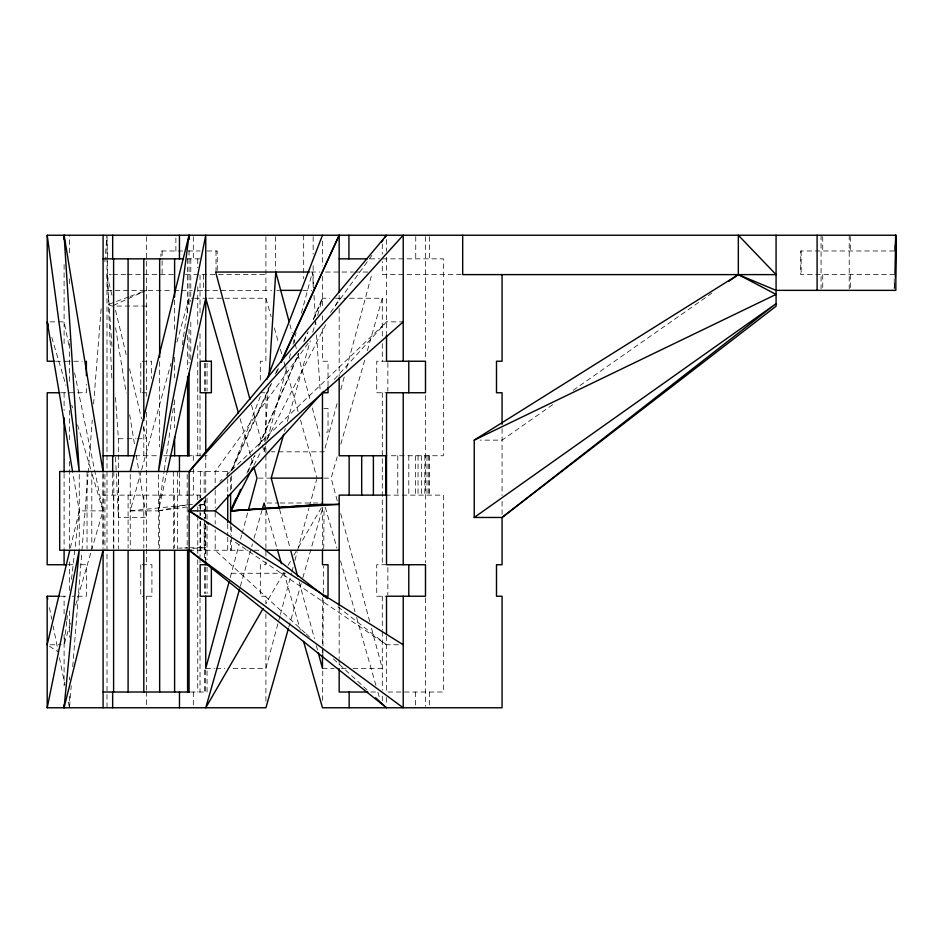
<?xml version="1.0" encoding="UTF-8"?>
<svg xmlns="http://www.w3.org/2000/svg" width="943" height="943" viewBox="0 0 943 943"><rect width="100%" height="100%" fill="white"/><g stroke="black" fill="none" stroke-linecap="round" stroke-linejoin="round"><path stroke-width="0.71" stroke-dasharray="4.71 3.54" d="M64.1 634.474L64.1 685.797M64.1 613.881L64.1 596.224M64.1 264.594L64.1 346.659M69.44 590.507L69.464 561.792M69.464 548.555L69.464 460.361M69.464 439.78L69.464 410.382M69.476 381.29L69.487 339.256M69.499 283.584L69.499 277.725M69.511 252.818L69.511 235.231M140.778 392.748L140.802 361.24M146.354 690.158L146.354 596.224M175.881 250.979L175.881 236.658M203.452 274.613L203.452 290.361L196.415 290.361M205.751 561.887L205.751 524.591M205.751 518.815L205.751 513.039M205.751 511.601L205.751 499.967M205.751 492.623L205.751 455.905M265.902 613.905L265.902 701.934M265.902 561.792L265.902 564.727L260.339 564.727L260.339 596.224L265.902 596.224L265.902 603.591L284.409 571.682M265.902 555.91L265.902 550.028M265.902 548.555L265.902 510.34M265.902 501.523L265.902 454.479M265.902 453.005L265.902 442.727M265.902 441.253L265.902 392.748L260.303 392.748M224.823 298.236L265.902 298.236L265.902 361.24L260.303 361.24L260.303 382.717M322.53 700.401L322.777 669.471M322.895 654.737L322.954 647.37M322.966 645.896L323.366 594.338M323.378 592.864L323.59 566.342M323.732 548.673L324.062 507.417M264.394 447.43L264.111 451.815L269.957 451.815M264.771 441.583L268.284 387.502M894.683 283.195L894.306 288.923L894.73 284.633M69.582 706.307L71.22 685.761M72.729 666.677L81.817 552.209M81.935 550.747L87.982 474.435M88.1 472.962L92.296 420.142M93.581 403.993L101.384 305.673M104.873 261.647L106.854 236.693M66.741 621.484L64.1 644.764L70.654 622.215M66.894 620.023L67.389 615.661M71.503 579.273L79.247 510.882L72.882 473.362M141.226 471.182L130.252 510.882L158.448 510.882L164.106 471.559M164.318 470.097L173.748 404.559M182.341 344.843L189.048 298.236L193.221 298.236M187.115 506.933L158.448 510.882L166.758 473.527M70.371 547.907L79.247 510.882L102.987 510.882L74.191 370.917M265.631 446.145L264.111 451.815L262.201 444.731M267.541 439.073L286.967 366.862M289.253 358.375L290.774 352.706M293.061 344.219L296.102 332.891M301.442 313.076L312.487 272.02L313.524 288.098M280.024 615.85L265.902 668.387L230.693 668.387M280.401 614.435L291.47 573.261M291.847 571.835L293.367 566.154M294.9 560.484L297.186 551.961M297.564 550.535L309.009 507.947M309.398 506.521L316.648 479.539M337.028 403.687L324.097 451.815L271.419 451.815M340.836 389.53L344.254 376.787M346.541 368.3L372.025 273.458M230.233 577.517L239.039 544.865M240.571 539.184L241.714 534.917M242.092 533.502L247.832 512.202M141.615 469.767L171.013 363.444M176.895 342.179L189.048 298.236M240.359 586.322L252.441 543.958M254.044 538.312L262.095 510.069M284.527 431.387L285.328 428.546M287.344 421.462L310.353 340.729M312.781 332.231L315.61 322.317M317.626 315.233L322.471 298.236L329.767 298.236M288.782 627.272L301.218 583.493M302.821 577.847L322.895 507.24M337.276 500.839L331.17 478.125L337.205 456.884M340.824 444.129L365.389 357.727M367.393 350.643L382.292 298.236L347.272 298.236M75.558 605.3L91.117 551.749M91.53 550.335L102.987 510.882L91.33 471.382M231.895 470.121L261.034 394.575M248.092 471.854L255.011 455.693M259.62 444.931L298.825 353.413M304.023 341.307L308.055 331.877M313.241 319.771L322.471 298.236L313.17 319.771M246.889 473.197L254.445 455.693M258.512 446.275L298.636 353.413M303.858 341.307L307.347 333.233M232.591 468.836L271.572 383.4M276.44 372.721L278.88 367.381M270.464 384.732L230.587 471.5L190.545 471.5M275.368 374.053L277.831 368.713M253.926 465.217L261.246 450.872M267.246 439.132L326.526 323.025M335.178 306.062L339.174 298.236M288.075 565.328L291.022 560.236M293.957 555.144L297.634 548.791M298.365 547.518L321.893 506.815M308.161 343.276L215.181 471.5L215.181 489.004M330.545 312.404L368.43 260.162M369.291 258.971L371.872 255.412M334.329 379.44L386.512 321.858L401.824 321.858M219.919 481.413L222.041 479.374M226.285 475.307L230.528 471.241M231.589 470.227L386.512 321.858M552.692 404.665L502.065 440.133L480.081 440.133M573.191 390.308L711.812 293.19M113.384 305.461L141.073 292.778M142.393 292.177L146.354 290.361M128.72 296.892L108.374 304.424L111.958 380.831M130.075 296.385L143.642 291.363M158.448 510.882L187.657 504.67M198.584 505.365L205.751 504.375L200.175 504.375M130.252 510.882L193.221 504.375M184.675 548.06L187.586 547.812L178.757 548.142M192.843 548.39L205.751 547.694L190.439 547.694M182.647 250.979L160.888 250.979L160.888 256.543M188.211 250.979L200.057 250.979M207.071 250.979L217.232 250.979L217.232 270.441M894.176 250.979L800.748 250.979L800.748 274.613L894.176 274.613M186.879 258.853L201.743 258.853M370.104 258.853L379.616 258.853M382.339 258.853L443.375 258.853L443.375 455.752L388.08 455.752M310.919 272.044L319.795 272.02M325.559 272.044L353.401 272.032M354.839 272.044L368.018 272.044M111.958 346.411L106.972 274.613L111.345 274.613M112.806 274.613L125.926 274.613M127.388 274.613L173.948 274.613M185.547 274.613L265.902 274.613M461.162 274.613L382.292 274.613L382.292 261.482M106.972 290.361L172.593 290.361M174.054 290.361L180.042 290.361M181.339 290.361L192.207 290.361M204.666 290.361L271.631 290.361M276.865 290.361L278.951 290.361M302.986 290.361L311.72 290.361M194.612 298.236L205.751 298.236M208.686 298.236L223.361 298.236M335.602 298.236L345.81 298.236M146.354 306.062L112.076 306.062L108.374 304.424L108.374 294.758M50.026 321.858L57.063 321.858M58.466 321.858L64.1 321.858L69.44 347.837M55.554 361.24L65.303 361.24M65.491 361.24L82.206 361.24M142.157 361.24L151.623 361.24L151.623 378.426M386.465 361.24L376.728 361.24L376.728 392.748L386.465 392.748M61.118 392.748L86.379 392.748L86.379 384.155M142.134 392.748L150.302 392.748M323.862 408.496L328.034 408.496L328.034 432.118L323.862 432.118M115.517 397.581L118.382 438.719L125.737 438.719M127.211 438.719L136.051 438.719M137.513 438.719L146.354 438.719L143.607 427.297M135.238 455.752L159.662 455.752M163.74 455.752L169.174 455.752M187.598 455.752L200.411 455.752M204.395 455.752L207.059 455.752M258.476 478.125L270.193 478.125M323.85 478.125L331.17 478.125M103.082 495.122L187.669 495.122M188.034 495.122L204.395 495.122M385.699 495.122L443.375 495.122L443.375 692.021L386.029 692.021M267.034 503.008L278.739 503.008M280.201 503.008L322.636 503.008M115.553 457.225L118.382 517.471L146.354 517.471L138.833 471.135M189.142 550.252L248.233 550.252M254.103 550.252L262.225 550.252M68.273 564.727L73.849 564.727M80.744 564.727L86.379 564.727L86.379 596.224L72.257 596.224M142.157 564.727L151.917 564.727L151.917 596.224L142.157 596.224M386.465 564.727L376.728 564.727L376.728 596.224L386.465 596.224M231.389 573.261L285.599 573.261M61.083 596.224L68.273 596.224M49.979 644.764L61.271 644.764M235.432 542.284L386.512 644.764L401.824 644.764M205.751 668.387L214.556 668.387M216.018 668.387L224.823 668.387M322.471 668.387L334.14 668.387M341.437 668.387L347.272 668.387M353.106 668.387L382.292 668.387L371.224 627.213M190.498 692.021L207.059 692.021L207.059 669.978M370.776 692.021L378.025 692.021M49.378 646.214L58.313 652.002L53.162 626.258M337.889 606.773L386.512 644.764M305.178 633.001L215.181 550.252L215.181 529.836M306.263 634.002L309.516 636.985M333.374 658.921L366.992 689.828M51.782 337.382L65.939 385.333M71.762 405.089L72.599 407.906M77.597 424.833L90.917 469.968M265.902 298.236L271.136 316.648M274.354 327.975L278.786 343.558M280.389 349.228L282.004 354.898M284.02 361.971L285.222 366.226M285.623 367.64L298.106 411.549M300.522 420.048L317.025 478.125M325.3 507.24L336.946 548.189M340.553 560.908L355.004 611.736M356.607 617.394L376.269 686.587M377.872 692.233L379.888 699.293M240.064 418.633L250.968 456.872M251.368 458.298L253.384 465.37M266.126 510.069L276.983 548.189M283.831 572.201L300.334 630.101M289.866 324.416L292.153 332.903M294.051 339.987L294.805 342.816M295.194 344.23L296.338 348.474M297.858 354.144L310.4 400.846M312.31 407.93L320.679 439.073M340.706 513.617L369.703 621.531M251.522 405.101L261.824 443.316M279.611 509.361L289.949 547.694M299.131 581.772L314.432 638.576M316.341 645.672L317.496 649.927M106.972 274.613L112.111 296.008M115.529 310.282L126.15 354.521M129.568 368.796L141.556 418.739M49.449 607.669L51.735 619.115M59.456 657.719L64.89 684.889M68.32 702.052L69.181 706.342M115.588 327.775L126.162 392.936M129.686 414.661L134.613 445.072M136.252 455.21L138.597 469.685M313.995 295.407L315.504 318.793M315.599 320.255L316.07 327.563M316.542 334.871L320.231 391.875M108.068 290.361L106.995 236.681L107.007 693.034M230.587 477.335L230.599 491.916M230.622 525.463L230.622 534.209M230.622 540.044L230.634 550.252M69.44 610.911L69.452 637.327M69.464 676.944L69.464 679.879M69.464 696.028L69.464 707.769M894.212 278.751L894.212 288.912M850.291 236.658L850.291 250.979M850.291 274.613L850.291 290.361M849.219 235.231L849.219 288.912M822.732 236.658L822.732 250.979M822.732 274.613L822.732 288.923M821.07 235.231L821.07 288.912M801.126 250.979L801.126 274.613M502.065 428.641L502.065 495.582M502.065 501.417L502.065 517.471M429.584 236.622L429.584 258.853M429.466 455.752L429.466 495.122M429.442 692.021L429.442 707.769M428.735 455.752L428.735 495.122M426.99 455.752L426.99 495.122M425.493 236.622L425.493 360.238M425.493 395.506L425.493 562.712M425.493 597.98L425.493 706.342M424.833 455.752L424.833 495.122M421.474 455.752L421.474 495.122M418.044 455.752L418.044 495.122M415.745 236.622L415.745 258.853M415.521 455.752L415.521 495.122M415.509 692.021L415.509 706.342M408.814 455.752L408.814 495.122M397.781 455.752L397.781 495.122M387.856 362.678L387.856 391.31M387.856 567.592L387.856 594.797M386.512 239.64L386.512 251.38M386.512 257.25L386.512 333.527M386.512 635.936L386.512 691.655M386.512 697.514L386.512 704.845M382.292 243.978L382.292 254.186M382.292 298.236L382.292 337.794M382.292 343.653L382.292 361.24M382.292 392.748L382.292 564.727M382.292 596.224L382.292 630.101M382.292 631.574L382.292 690.264M382.292 696.099L382.292 701.934M339.174 295.324L339.174 302.656M339.174 308.538L339.174 376.257M339.174 607.257L339.174 658.403M339.174 659.864L339.174 667.173M328.034 385.581L328.034 361.24L322.471 361.24L322.471 327.539M322.471 241.09L322.471 265.997M322.471 276.252L322.471 308.491M322.471 315.822L322.471 320.219M322.471 507.24L322.471 550.252M322.471 597.697L322.471 646.297M322.471 647.77L322.471 653.664M313.159 236.681L313.159 254.091M313.159 265.702L313.159 290.361M303.681 235.231L303.681 278.751M275.38 236.681L275.38 270.052M265.902 236.681L265.902 290.361M231.365 475.873L231.365 490.454M231.365 526.925L231.365 535.671M231.365 537.133L231.365 550.252M227.734 471.5L227.734 477.335M227.734 478.796L227.734 493.378M227.734 524.002L227.734 535.671M227.734 537.133L227.734 550.252M216.018 250.979L216.018 273.222M215.181 490.454L215.181 507.959M215.181 512.332L215.181 524.002M207.059 363.185L207.059 391.097M207.059 498.069L207.059 520.112M207.059 525.982L207.059 559.777M207.059 567.12L207.059 593.571M205.562 363.185L205.562 391.097M205.562 496.596L205.562 518.638M205.562 524.508L205.562 559.777M205.562 567.12L205.562 593.571M205.562 669.978L205.562 692.021M204.395 363.185L204.395 391.097M204.395 501.004L204.395 518.638M204.395 520.112L204.395 559.777M204.395 567.12L204.395 593.571M204.395 669.978L204.395 692.021M204.159 471.5L204.159 493.378M204.159 500.674L204.159 518.167M204.159 524.002L204.159 550.252M200.34 471.5L200.34 497.751M200.34 505.047L200.34 515.255M200.34 521.09L200.34 550.252M200.022 275.014L200.022 316.164M200.022 333.798L200.022 360.238M200.022 395.506L200.022 455.752M200.022 495.122L200.022 498.069M200.022 503.939L200.022 515.703M200.022 521.573L200.022 556.841M200.022 558.303L200.022 562.712M200.022 597.98L200.022 692.021M197.759 258.853L197.759 267.671M197.759 286.778L197.759 324.981M197.759 345.551L197.759 455.752M197.759 495.122L197.759 501.004M197.759 506.886L197.759 514.23M197.759 515.703L197.759 553.906M197.759 559.777L197.759 692.021M193.315 236.622L193.315 258.853M193.315 455.752L193.315 461.587M193.315 468.871L193.315 495.122M193.315 692.021L193.315 707.769M190.792 258.853L190.792 301.465M190.792 322.034L190.792 360.238M189.048 250.52L189.048 307.064M189.048 329.154L189.048 363.008M187.598 258.853L187.598 313.217M187.598 335.26L187.598 369.055M187.197 474.412L187.197 550.252M179.453 473.245L179.453 495.122M177.39 471.5L177.39 548.802M174.608 300.004L174.608 329.39M174.608 357.303L174.608 377.872M174.608 399.915L174.608 427.827M174.608 495.122L174.608 548.024M173.653 471.5L173.653 548.802M162.102 250.979L162.102 259.325M162.102 260.704L162.102 274.613M159.662 361.711L159.662 446.935M159.662 495.122L159.662 548.024M158.448 474.412L158.448 548.802M146.354 236.681L146.354 396.225M146.354 412.339L146.354 547.541M146.354 548.979L146.354 564.727M146.354 691.632L146.354 706.307M143.808 426.366L143.808 455.752M143.808 495.122L143.808 548.024M140.766 564.727L140.766 596.224M130.252 474.412L130.252 548.802M128.095 495.122L128.095 548.024M118.453 471.5L118.453 548.802M118.382 438.719L118.382 453.3M118.382 454.762L118.382 517.471M113.82 471.5L113.82 548.802M113.608 495.122L113.608 548.024M112.677 473.245L112.677 495.122M107.007 694.508L107.007 707.769M104.932 474.412L104.932 550.252M103.082 473.245L103.082 548.024M102.987 474.412L102.987 548.802M91.801 471.5L91.801 548.802M87.039 471.5L87.039 548.802M79.247 474.412L79.247 548.802M64.1 392.748L64.1 410.382M64.1 473.586L64.1 548.555"/><path stroke-width="1.41" d="M288.381 628.686L265.902 707.769L47.209 707.769L47.162 596.224L59.869 596.224M776.077 235.231L776.077 306.227L502.065 517.471L474.223 517.471L474.223 440.133L738.334 274.613L776.077 290.361L895.85 290.361L895.85 235.231L47.209 235.231L47.197 361.24L54.246 361.24M64.1 239.64L64.1 235.231L102.987 471.5M205.751 596.224L205.751 668.387L229.09 581.772M205.751 564.727L205.751 561.887M205.751 452.97L205.751 392.748M205.751 361.24L205.751 235.231L158.448 471.5L189.048 235.231L189.048 239.404M895.261 250.979L895.85 235.231L895.379 277.478M269.05 375.809L275.792 272.044L289.1 321.587M102.987 550.252L64.1 707.769L79.247 550.252L47.209 707.769M167.076 472.089L205.751 298.236L238.449 412.963M47.15 644.764L69.688 550.759M130.252 471.5L189.048 235.231M248.598 509.361L257.015 478.125L253.785 466.797M239.557 589.151L205.751 707.769L263.085 608.565M262.496 508.654L264.111 503.008L265.714 508.654M279.234 507.947L271.195 478.125L283.713 434.216M266.857 379.463L322.471 235.231M235.844 498.764L230.611 510.882L231.365 510.882L240.595 489.346M281.309 362.041L339.174 235.231L339.174 292.401M280.896 362.041L339.174 235.231M230.611 510.882L322.471 504.375L339.174 504.375L230.611 510.882L252.594 467.822M381.349 242.351L383.07 239.982M384.791 237.601L386.512 235.231L189.142 471.5L189.142 550.252L386.512 707.769L375.668 697.796M189.142 471.5L403.215 235.231L403.215 361.24M201.873 498.682L189.142 510.882L215.181 510.882L323.496 391.38M201.319 519.145L189.142 510.882L403.215 321.858M474.223 517.471L776.077 303.658L502.065 517.471L502.065 564.727L496.501 564.727L496.501 596.224L502.065 596.224L502.065 707.769L322.471 707.769L303.552 641.393M728.691 281.368L738.334 274.613L738.334 235.231L776.077 274.613L462.683 274.613L462.683 235.231M474.223 440.133L776.077 294.405L738.334 274.613M231.365 510.882L322.471 504.375L322.471 392.748L328.034 392.748L328.034 387.019M103.082 258.853L183.567 258.853M339.174 258.853L367.251 258.853M309.552 272.02L215.664 272.044L250.001 399.431M895.261 274.613L895.638 235.231M280.095 290.361L301.701 290.361M59.88 392.748L47.197 392.748L47.185 564.727L66.882 564.727M103.082 455.752L134.118 455.752M169.94 455.752L189.46 455.752M386.642 455.752L339.174 455.752L339.174 377.73M190.321 471.5L59.692 471.5L59.692 550.252L191.464 550.252M271.195 478.125L322.388 478.125M386.642 495.122L339.174 495.122L339.174 605.795M265.832 550.252L339.174 550.252M208.58 564.727L200.175 564.727L200.175 596.224L211.373 596.224L211.373 567.592M323.862 596.224L328.034 596.224L328.034 564.727L322.471 564.727L322.471 550.252M103.082 692.021L189.343 692.021M367.853 692.021L339.174 692.021L339.174 668.634M189.142 510.882L403.215 644.764M206.199 522.446L208.639 524.108M189.142 550.252L403.215 707.769L403.215 596.224M215.181 510.882L327.469 598.628M48.458 326.089L47.209 321.858L72.646 471.924M277.395 549.604L281.415 563.725M290.715 550.535L297.599 576.102M318.262 652.768L322.471 668.387L322.471 655.137M47.162 596.224L47.728 599.088M47.209 235.231L79.247 471.5L64.1 235.231M895.355 245.251L895.638 250.979M230.599 493.378L230.622 524.002M817.098 235.231L817.098 290.361M502.065 274.613L502.065 361.24L496.501 361.24L496.501 392.748L502.065 392.748L502.065 424.338M408.791 361.24L408.791 392.748M408.791 564.727L408.791 596.224M403.215 392.748L403.215 564.727M386.512 334.989L386.512 361.24L425.493 361.24L425.493 392.748L386.512 392.748L386.512 564.727L425.493 564.727L425.493 596.224L386.512 596.224L386.512 634.474M385.699 455.752L385.699 495.122M373.393 455.752L373.393 495.122M361.688 455.752L361.688 495.122M349.146 455.752L349.146 495.122M349.158 692.021L349.158 707.769M348.922 235.231L348.922 258.853M227.734 494.839L227.734 522.552M189.048 373.31L189.048 455.752M189.048 550.641L189.048 692.021M187.598 376.398L187.598 455.752M187.598 550.96L187.598 692.021M179.453 235.231L179.453 258.853M179.453 455.752L179.453 471.795M179.476 692.021L179.476 707.769M174.608 258.853L174.608 297.057M174.608 436.644L174.608 455.752M174.608 550.96L174.608 692.021M159.662 258.853L159.662 357.303M159.662 550.96L159.662 692.021M143.808 258.853L143.808 420.484M143.808 550.96L143.808 692.021M128.095 258.853L128.095 455.752M128.095 550.96L128.095 692.021M113.608 258.853L113.608 455.752M113.608 550.96L113.608 692.021M112.677 235.231L112.677 258.853M112.677 455.752L112.677 471.795M112.653 692.021L112.653 707.769M103.082 235.231L103.082 471.795M103.082 550.96L103.082 707.769M86.379 361.24L86.379 375.562M64.1 417.737L64.1 472.125M64.1 550.028L64.1 564.727M64.1 704.845L64.1 707.769M211.373 361.24L211.373 392.748L200.175 392.748L200.175 361.24L211.373 361.24"/></g></svg>
